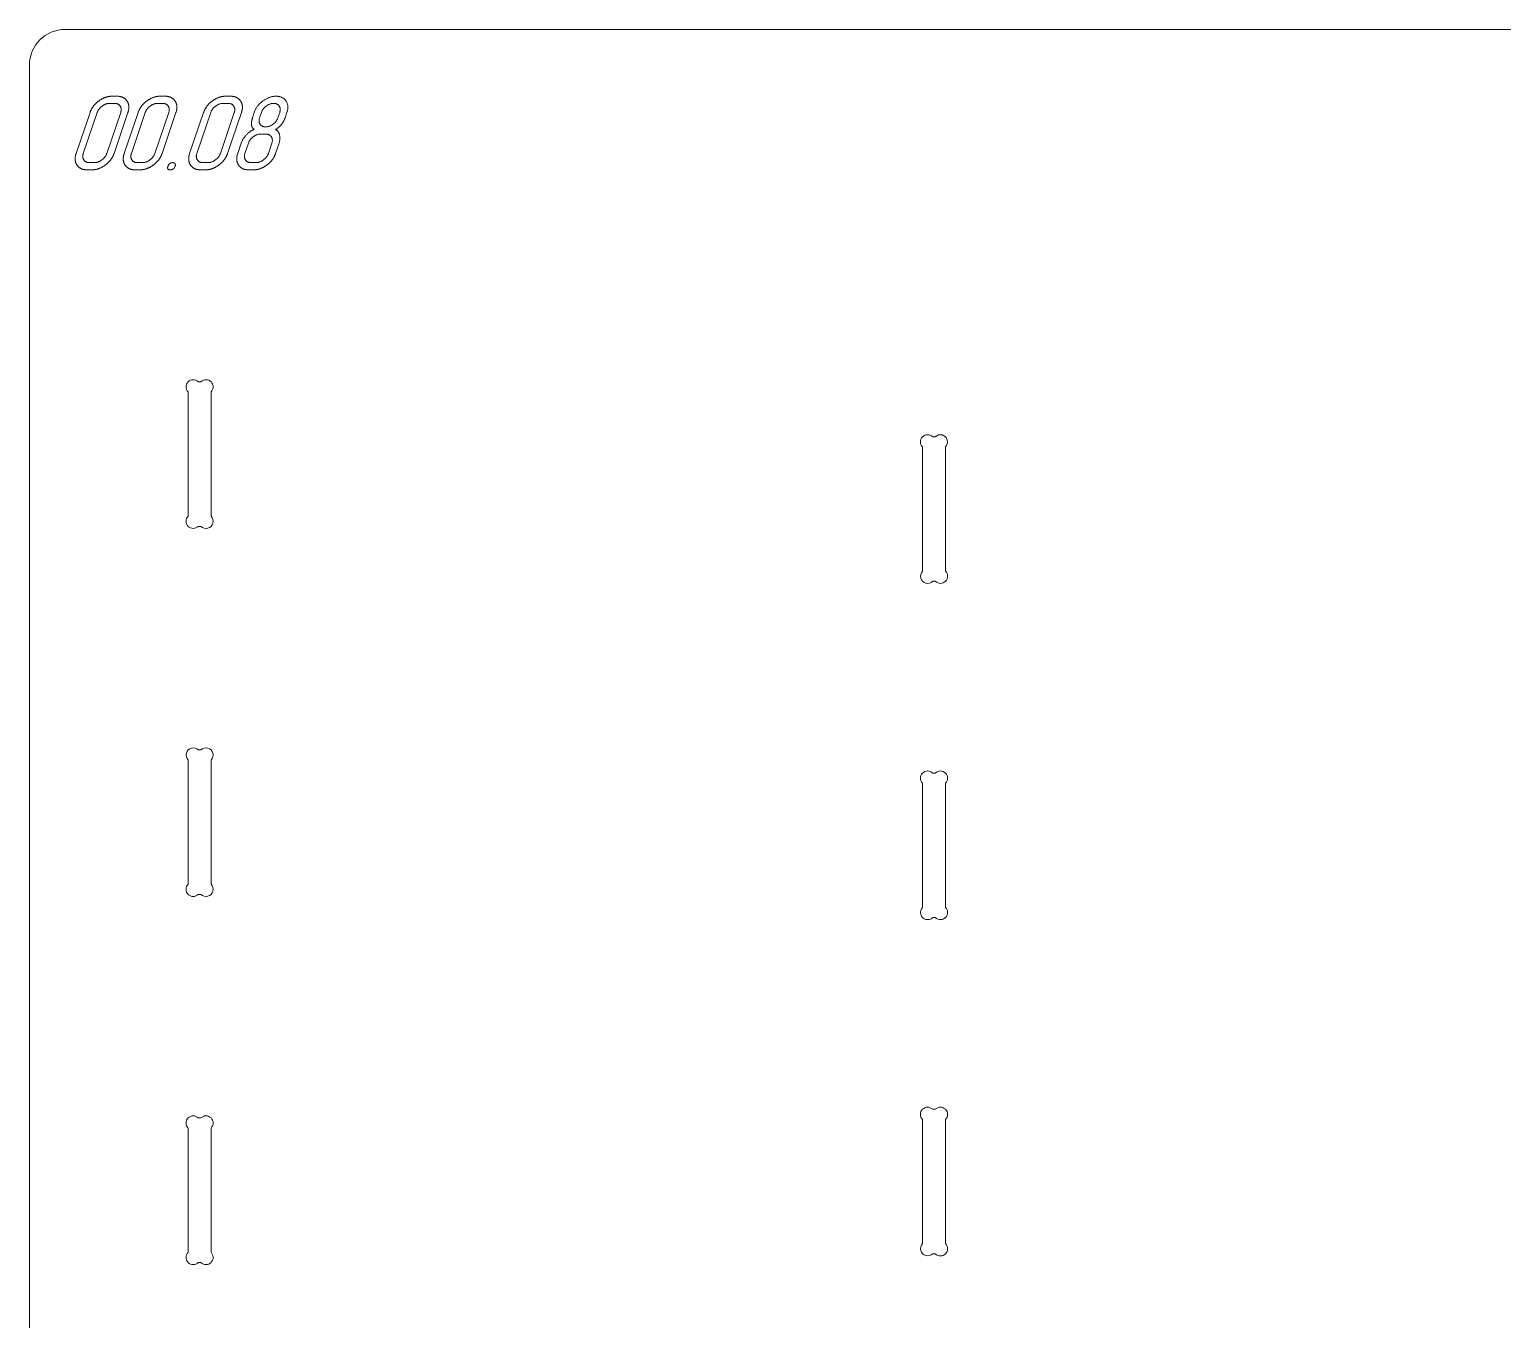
# Model space of a CAD drawing. Header units: millimetres. Extents: x 14 to 1461, y -733 to -10.
# Drawn here: x 14.3 to 426.3, y -370.9 to -10.2 of the extents above; entities that cross this region are included whole.
import ezdxf

# ---------------------------------------------------------------- set-up
doc = ezdxf.new("R2010")
doc.units = ezdxf.units.MM
doc.layers.add('Cut', color=7, linetype='Continuous', lineweight=0)
doc.layers.add('Mark', color=7, linetype='Continuous', lineweight=0)

msp = doc.modelspace()

# ---------------------------------------------------------------- linework, layer by layer
at = {"layer": 'Cut'}
msp.add_lwpolyline([(14.292876, -558.301346), (14.292876, -20.20698, -0.4142135573), (24.292856, -10.207), (566.932897, -10.207)], format="xyb", dxfattribs=at)
for points in [[(58.692787, -146.320908, 1), (61.521214, -149.149335), (62.264347, -149.149335, 1), (65.092774, -146.320908), (65.092774, -111.577843, 1), (62.264347, -108.749416), (61.521214, -108.749416, 1), (58.692787, -111.577843)], [(264.092376, -161.691384, 1), (266.920803, -164.519811), (267.663936, -164.519811, 1), (270.492363, -161.691384), (270.492363, -126.948319, 1), (267.663936, -124.119892), (266.920803, -124.119892, 1), (264.092376, -126.948319)], [(58.692787, -249.236506, 1), (61.521214, -252.064933), (62.264347, -252.064933, 1), (65.092774, -249.236506), (65.092774, -214.493441, 1), (62.264347, -211.665014), (61.521214, -211.665014, 1), (58.692787, -214.493441)], [(264.092376, -255.709121, 1), (266.920803, -258.537548), (267.663936, -258.537548, 1), (270.492363, -255.709121), (270.492363, -220.966056, 1), (267.663936, -218.137629), (266.920803, -218.137629, 1), (264.092376, -220.966056)], [(264.092376, -349.726859, 1), (266.920803, -352.555286), (267.663936, -352.555286, 1), (270.492363, -349.726859), (270.492363, -314.983793, 1), (267.663936, -312.155366), (266.920803, -312.155366, 1), (264.092376, -314.983793)], [(58.692787, -352.152104, 1), (61.521214, -354.980531), (62.264347, -354.980531, 1), (65.092774, -352.152104), (65.092774, -317.409039, 1), (62.264347, -314.580612), (61.521214, -314.580612, 1), (58.692787, -317.409039)]]:
    msp.add_lwpolyline(points, format="xyb", close=True, dxfattribs=at)
at = {"layer": 'Mark'}
for points in [[(30.359947, -49.445787), (31.788515, -49.445787), (31.908138, -49.444484), (32.027526, -49.440574), (32.14668, -49.434058), (32.265598, -49.424936), (32.384282, -49.413207), (32.502731, -49.398872), (32.620945, -49.38193), (32.738925, -49.362382), (32.85667, -49.340227), (32.97418, -49.315466), (33.091455, -49.288099), (33.208495, -49.258125), (33.325301, -49.225545), (33.441872, -49.190359), (33.558208, -49.152566), (33.674309, -49.112166), (33.790176, -49.06916), (33.905808, -49.023548), (34.021205, -48.975329), (34.136367, -48.924504), (34.251295, -48.871073), (34.365988, -48.815035), (34.480446, -48.756391), (34.594669, -48.69514), (34.708657, -48.631283), (34.822411, -48.564819), (34.93593, -48.495749), (35.049214, -48.424073), (35.162264, -48.34979), (35.275078, -48.272901), (35.387658, -48.193405), (35.500003, -48.111303), (35.611109, -48.027343), (35.71997, -47.942274), (35.826586, -47.856096), (35.930958, -47.768808), (36.033085, -47.680411), (36.132968, -47.590904), (36.230606, -47.500288), (36.325999, -47.408563), (36.419148, -47.315729), (36.510053, -47.221785), (36.598712, -47.126732), (36.685128, -47.03057), (36.769298, -46.933298), (36.851224, -46.834917), (36.930906, -46.735427), (37.008343, -46.634827), (37.083535, -46.533118), (37.156483, -46.4303), (37.227187, -46.326373), (37.295645, -46.221336), (37.36186, -46.11519), (37.425829, -46.007934), (37.487554, -45.89957), (37.547035, -45.790095), (37.604271, -45.679512), (37.659262, -45.567819), (37.712009, -45.455017), (37.762511, -45.341106), (37.810769, -45.226085), (37.856782, -45.109955), (37.90055, -44.992716), (37.942074, -44.874368), (41.825995, -33.445819), (41.864814, -33.327743), (41.900634, -33.210763), (41.933456, -33.09488), (41.96328, -32.980092), (41.990105, -32.866401), (42.013932, -32.753806), (42.034761, -32.642307), (42.052591, -32.531905), (42.067423, -32.422599), (42.079257, -32.314389), (42.088092, -32.207275), (42.093929, -32.101257), (42.096768, -31.996336), (42.096608, -31.892511), (42.09345, -31.789782), (42.087294, -31.68815), (42.078139, -31.587613), (42.065986, -31.488173), (42.050835, -31.389829), (42.032685, -31.292582), (42.011537, -31.19643), (41.987391, -31.101375), (41.960246, -31.007416), (41.930103, -30.914553), (41.896961, -30.822787), (41.860822, -30.732116), (41.821684, -30.642542), (41.779547, -30.554065), (41.734412, -30.466683), (41.686279, -30.380398), (41.635148, -30.295209), (41.581018, -30.211116), (41.524392, -30.128876), (41.46577, -30.049248), (41.405154, -29.97223), (41.342544, -29.897823), (41.277938, -29.826027), (41.211338, -29.756841), (41.142743, -29.690266), (41.072153, -29.626302), (40.999569, -29.564949), (40.924989, -29.506207), (40.848415, -29.450075), (40.769847, -29.396554), (40.689283, -29.345644), (40.606725, -29.297345), (40.522172, -29.251656), (40.435624, -29.208579), (40.347082, -29.168112), (40.256544, -29.130255), (40.164012, -29.09501), (40.069485, -29.062375), (39.972964, -29.032351), (39.874447, -29.004938), (39.773936, -28.980136), (39.671431, -28.957944), (39.56693, -28.938364), (39.460435, -28.921394), (39.351945, -28.907034), (39.24146, -28.895286), (39.12898, -28.886148), (39.014506, -28.879621), (38.898037, -28.875705), (38.779573, -28.8744), (37.351004, -28.8744), (37.232851, -28.875708), (37.114888, -28.879633), (36.997114, -28.886175), (36.879529, -28.895333), (36.762134, -28.907108), (36.644929, -28.9215), (36.527912, -28.938508), (36.411086, -28.958133), (36.294448, -28.980374), (36.178, -29.005233), (36.061742, -29.032708), (35.945672, -29.062799), (35.829793, -29.095507), (35.714103, -29.130832), (35.598602, -29.168774), (35.48329, -29.209332), (35.368168, -29.252507), (35.253236, -29.298298), (35.138493, -29.346707), (35.023939, -29.397731), (34.909575, -29.451373), (34.7954, -29.507631), (34.681414, -29.566506), (34.567618, -29.627997), (34.454012, -29.692106), (34.340595, -29.75883), (34.227367, -29.828172), (34.114328, -29.90013), (34.00148, -29.974705), (33.88882, -30.051896), (33.77635, -30.131704), (33.66407, -30.214129), (33.553009, -30.298402), (33.444197, -30.383752), (33.337636, -30.470182), (33.233324, -30.55769), (33.131263, -30.646277), (33.031451, -30.735942), (32.933888, -30.826686), (32.838576, -30.918508), (32.745513, -31.011409), (32.6547, -31.105389), (32.566137, -31.200447), (32.479824, -31.296584), (32.395761, -31.393799), (32.313947, -31.492093), (32.234383, -31.591465), (32.157069, -31.691916), (32.082005, -31.793446), (32.00919, -31.896054), (31.938626, -31.999741), (31.870311, -32.104506), (31.804246, -32.21035), (31.740431, -32.317273), (31.678865, -32.425274), (31.619549, -32.534353), (31.562483, -32.644512), (31.507667, -32.755748), (31.455101, -32.868064), (31.404785, -32.981458), (31.356718, -33.09593), (31.310901, -33.211481), (31.267334, -33.328111), (31.226016, -33.445819), (27.342096, -44.874368), (27.303311, -44.992348), (27.267509, -45.109237), (27.234691, -45.225035), (27.204856, -45.339741), (27.178003, -45.453355), (27.154134, -45.565877), (27.133248, -45.677308), (27.115345, -45.787647), (27.100425, -45.896895), (27.088488, -46.00505), (27.079535, -46.112115), (27.073564, -46.218087), (27.070577, -46.322968), (27.070572, -46.426757), (27.073551, -46.529455), (27.079512, -46.631061), (27.088457, -46.731575), (27.100385, -46.830997), (27.115296, -46.929328), (27.13319, -47.026568), (27.154067, -47.122715), (27.177927, -47.217771), (27.204771, -47.311735), (27.234597, -47.404608), (27.267407, -47.496389), (27.303199, -47.587078), (27.341975, -47.676676), (27.383734, -47.765182), (27.428476, -47.852597), (27.4762, -47.938919), (27.526908, -48.02415), (27.5806, -48.10829), (27.636772, -48.190577), (27.694924, -48.270252), (27.755055, -48.347315), (27.817166, -48.421766), (27.881257, -48.493604), (27.947326, -48.56283), (28.015376, -48.629444), (28.085405, -48.693445), (28.157413, -48.754834), (28.231401, -48.813611), (28.307368, -48.869775), (28.385315, -48.923327), (28.465241, -48.974267), (28.547147, -49.022595), (28.631033, -49.06831), (28.716898, -49.111413), (28.804742, -49.151903), (28.894566, -49.189782), (28.986369, -49.225048), (29.080152, -49.257702), (29.175914, -49.287743), (29.273656, -49.315172), (29.373377, -49.339989), (29.475078, -49.362194), (29.578759, -49.381786), (29.684418, -49.398766), (29.792058, -49.413133), (29.901676, -49.424889), (30.013275, -49.434032), (30.126853, -49.440563), (30.24241, -49.444481)], [(31.039633, -47.445791), (32.468201, -47.445791), (32.601237, -47.442848), (32.733883, -47.434018), (32.86614, -47.419302), (32.998006, -47.3987), (33.129483, -47.372211), (33.26057, -47.339836), (33.391267, -47.301574), (33.521575, -47.257427), (33.651493, -47.207392), (33.781021, -47.151471), (33.910159, -47.089664), (34.038908, -47.021971), (34.167267, -46.948391), (34.295236, -46.868925), (34.422816, -46.783572), (34.550005, -46.692333), (34.674445, -46.596936), (34.793774, -46.499108), (34.907993, -46.398851), (35.017101, -46.296163), (35.121099, -46.191046), (35.219987, -46.083498), (35.313764, -45.97352), (35.402431, -45.861113), (35.485988, -45.746275), (35.564434, -45.629007), (35.637769, -45.509309), (35.705995, -45.387181), (35.76911, -45.262623), (35.827115, -45.135634), (35.880009, -45.006216), (35.927793, -44.874368), (39.811714, -33.445819), (39.853366, -33.314503), (39.888255, -33.185564), (39.916382, -33.059003), (39.937746, -32.93482), (39.952347, -32.813014), (39.960186, -32.693587), (39.961262, -32.576537), (39.955575, -32.461865), (39.943125, -32.34957), (39.923913, -32.239653), (39.897939, -32.132115), (39.865201, -32.026953), (39.825701, -31.92417), (39.779438, -31.823764), (39.726413, -31.725736), (39.666625, -31.630086), (39.601283, -31.538577), (39.531598, -31.452971), (39.457568, -31.373269), (39.379195, -31.299472), (39.296478, -31.231577), (39.209416, -31.169587), (39.118011, -31.113501), (39.022262, -31.063318), (38.922169, -31.01904), (38.817732, -30.980665), (38.708951, -30.948194), (38.595826, -30.921626), (38.478357, -30.900963), (38.356544, -30.886203), (38.230387, -30.877348), (38.099887, -30.874396), (36.671318, -30.874396), (36.54131, -30.877357), (36.411497, -30.886242), (36.28188, -30.901049), (36.152457, -30.92178), (36.023231, -30.948433), (35.894199, -30.98101), (35.765363, -31.01951), (35.636722, -31.063932), (35.508276, -31.114278), (35.380026, -31.170546), (35.251971, -31.232738), (35.124111, -31.300853), (34.996447, -31.37489), (34.868978, -31.454851), (34.741704, -31.540735), (34.614626, -31.632541), (34.490213, -31.72847), (34.370935, -31.826719), (34.256794, -31.927288), (34.147788, -32.030177), (34.043918, -32.135386), (33.945183, -32.242915), (33.851584, -32.352765), (33.763121, -32.464935), (33.679793, -32.579425), (33.601601, -32.696235), (33.528545, -32.815365), (33.460624, -32.936815), (33.397839, -33.060586), (33.34019, -33.186677), (33.287676, -33.315088), (33.240298, -33.445819), (29.356377, -44.874368), (29.314727, -45.005631), (29.279789, -45.134522), (29.251561, -45.26104), (29.230045, -45.385186), (29.21524, -45.506959), (29.207147, -45.62636), (29.205764, -45.743388), (29.211093, -45.858043), (29.223133, -45.970326), (29.241884, -46.080237), (29.267347, -46.187775), (29.299521, -46.292941), (29.338406, -46.395734), (29.384002, -46.496154), (29.436309, -46.594202), (29.495328, -46.689877), (29.559836, -46.781414), (29.628613, -46.867045), (29.701657, -46.94677), (29.77897, -47.02059), (29.86055, -47.088504), (29.946399, -47.150512), (30.036516, -47.206615), (30.130901, -47.256813), (30.229554, -47.301105), (30.332475, -47.339491), (30.439665, -47.371971), (30.551122, -47.398546), (30.666848, -47.419216), (30.786841, -47.43398), (30.911103, -47.442838)], [(43.802777, -49.445787), (45.231346, -49.445787), (45.350968, -49.444484), (45.470357, -49.440574), (45.58951, -49.434058), (45.708428, -49.424936), (45.827112, -49.413207), (45.945561, -49.398872), (46.063776, -49.38193), (46.181755, -49.362382), (46.2995, -49.340227), (46.41701, -49.315466), (46.534285, -49.288099), (46.651326, -49.258125), (46.768131, -49.225545), (46.884702, -49.190359), (47.001038, -49.152566), (47.11714, -49.112166), (47.233006, -49.06916), (47.348638, -49.023548), (47.464035, -48.975329), (47.579198, -48.924504), (47.694125, -48.871073), (47.808818, -48.815035), (47.923276, -48.756391), (48.037499, -48.69514), (48.151488, -48.631283), (48.265241, -48.564819), (48.37876, -48.495749), (48.492045, -48.424073), (48.605094, -48.34979), (48.717909, -48.272901), (48.830489, -48.193405), (48.942834, -48.111303), (49.053939, -48.027343), (49.1628, -47.942274), (49.269416, -47.856096), (49.373788, -47.768808), (49.475915, -47.680411), (49.575798, -47.590904), (49.673436, -47.500288), (49.768829, -47.408563), (49.861978, -47.315729), (49.952883, -47.221785), (50.041543, -47.126732), (50.127958, -47.03057), (50.212129, -46.933298), (50.294055, -46.834917), (50.373736, -46.735427), (50.451173, -46.634827), (50.526366, -46.533118), (50.599314, -46.4303), (50.670017, -46.326373), (50.738476, -46.221336), (50.80469, -46.11519), (50.868659, -46.007934), (50.930384, -45.89957), (50.989865, -45.790095), (51.047101, -45.679512), (51.102092, -45.567819), (51.154839, -45.455017), (51.205341, -45.341106), (51.253599, -45.226085), (51.299612, -45.109955), (51.343381, -44.992716), (51.384905, -44.874368), (55.268825, -33.445819), (55.307644, -33.327743), (55.343465, -33.210763), (55.376287, -33.09488), (55.40611, -32.980092), (55.432936, -32.866401), (55.456763, -32.753806), (55.477591, -32.642307), (55.495422, -32.531905), (55.510254, -32.422599), (55.522087, -32.314389), (55.530923, -32.207275), (55.53676, -32.101257), (55.539598, -31.996336), (55.539439, -31.892511), (55.536281, -31.789782), (55.530124, -31.68815), (55.52097, -31.587613), (55.508817, -31.488173), (55.493665, -31.389829), (55.475515, -31.292582), (55.454367, -31.19643), (55.430221, -31.101375), (55.403076, -31.007416), (55.372933, -30.914553), (55.339792, -30.822787), (55.303652, -30.732116), (55.264514, -30.642542), (55.222377, -30.554065), (55.177243, -30.466683), (55.12911, -30.380398), (55.077978, -30.295209), (55.023848, -30.211116), (54.967222, -30.128876), (54.908601, -30.049248), (54.847985, -29.97223), (54.785374, -29.897823), (54.720768, -29.826027), (54.654168, -29.756841), (54.585573, -29.690266), (54.514983, -29.626302), (54.442399, -29.564949), (54.36782, -29.506207), (54.291246, -29.450075), (54.212677, -29.396554), (54.132113, -29.345644), (54.049555, -29.297345), (53.965002, -29.251656), (53.878454, -29.208579), (53.789912, -29.168112), (53.699375, -29.130255), (53.606842, -29.09501), (53.512316, -29.062375), (53.415794, -29.032351), (53.317278, -29.004938), (53.216767, -28.980136), (53.114261, -28.957944), (53.00976, -28.938364), (52.903265, -28.921394), (52.794775, -28.907034), (52.68429, -28.895286), (52.57181, -28.886148), (52.457336, -28.879621), (52.340867, -28.875705), (52.222403, -28.8744), (50.793834, -28.8744), (50.675682, -28.875708), (50.557718, -28.879633), (50.439944, -28.886175), (50.32236, -28.895333), (50.204965, -28.907108), (50.087759, -28.9215), (49.970743, -28.938508), (49.853916, -28.958133), (49.737278, -28.980374), (49.62083, -29.005233), (49.504572, -29.032708), (49.388503, -29.062799), (49.272623, -29.095507), (49.156933, -29.130832), (49.041432, -29.168774), (48.926121, -29.209332), (48.810999, -29.252507), (48.696066, -29.298298), (48.581323, -29.346707), (48.466769, -29.397731), (48.352405, -29.451373), (48.23823, -29.507631), (48.124245, -29.566506), (48.010449, -29.627997), (47.896842, -29.692106), (47.783425, -29.75883), (47.670197, -29.828172), (47.557159, -29.90013), (47.44431, -29.974705), (47.33165, -30.051896), (47.21918, -30.131704), (47.1069, -30.214129), (46.995839, -30.298402), (46.887028, -30.383752), (46.780466, -30.470182), (46.676155, -30.55769), (46.574093, -30.646277), (46.474281, -30.735942), (46.376719, -30.826686), (46.281406, -30.918508), (46.188344, -31.011409), (46.097531, -31.105389), (46.008968, -31.200447), (45.922654, -31.296584), (45.838591, -31.393799), (45.756777, -31.492093), (45.677214, -31.591465), (45.599899, -31.691916), (45.524835, -31.793446), (45.452021, -31.896054), (45.381456, -31.999741), (45.313141, -32.104506), (45.247076, -32.21035), (45.183261, -32.317273), (45.121695, -32.425274), (45.06238, -32.534353), (45.005314, -32.644512), (44.950498, -32.755748), (44.897931, -32.868064), (44.847615, -32.981458), (44.799548, -33.09593), (44.753731, -33.211481), (44.710164, -33.328111), (44.668847, -33.445819), (40.784926, -44.874368), (40.746141, -44.992348), (40.71034, -45.109237), (40.677521, -45.225035), (40.647686, -45.339741), (40.620834, -45.453355), (40.596965, -45.565877), (40.576078, -45.677308), (40.558175, -45.787647), (40.543256, -45.896895), (40.531319, -46.00505), (40.522365, -46.112115), (40.516394, -46.218087), (40.513407, -46.322968), (40.513402, -46.426757), (40.516381, -46.529455), (40.522343, -46.631061), (40.531287, -46.731575), (40.543215, -46.830997), (40.558126, -46.929328), (40.57602, -47.026568), (40.596898, -47.122715), (40.620758, -47.217771), (40.647601, -47.311735), (40.677427, -47.404608), (40.710237, -47.496389), (40.74603, -47.587078), (40.784805, -47.676676), (40.826564, -47.765182), (40.871306, -47.852597), (40.919031, -47.938919), (40.969739, -48.02415), (41.02343, -48.10829), (41.079602, -48.190577), (41.137754, -48.270252), (41.197886, -48.347315), (41.259996, -48.421766), (41.324087, -48.493604), (41.390157, -48.56283), (41.458206, -48.629444), (41.528235, -48.693445), (41.600243, -48.754834), (41.674231, -48.813611), (41.750199, -48.869775), (41.828145, -48.923327), (41.908072, -48.974267), (41.989978, -49.022595), (42.073863, -49.06831), (42.159728, -49.111413), (42.247572, -49.151903), (42.337396, -49.189782), (42.429199, -49.225048), (42.522982, -49.257702), (42.618744, -49.287743), (42.716486, -49.315172), (42.816208, -49.339989), (42.917908, -49.362194), (43.021589, -49.381786), (43.127249, -49.398766), (43.234888, -49.413133), (43.344507, -49.424889), (43.456105, -49.434032), (43.569683, -49.440563), (43.68524, -49.444481)], [(44.482463, -47.445791), (45.911032, -47.445791), (46.044067, -47.442848), (46.176713, -47.434018), (46.30897, -47.419302), (46.440836, -47.3987), (46.572313, -47.372211), (46.7034, -47.339836), (46.834098, -47.301574), (46.964405, -47.257427), (47.094323, -47.207392), (47.223851, -47.151471), (47.35299, -47.089664), (47.481738, -47.021971), (47.610097, -46.948391), (47.738066, -46.868925), (47.865646, -46.783572), (47.992836, -46.692333), (48.117275, -46.596936), (48.236604, -46.499108), (48.350823, -46.398851), (48.459931, -46.296163), (48.563929, -46.191046), (48.662817, -46.083498), (48.756594, -45.97352), (48.845261, -45.861113), (48.928818, -45.746275), (49.007264, -45.629007), (49.0806, -45.509309), (49.148825, -45.387181), (49.21194, -45.262623), (49.269945, -45.135634), (49.322839, -45.006216), (49.370623, -44.874368), (53.254544, -33.445819), (53.296196, -33.314503), (53.331085, -33.185564), (53.359212, -33.059003), (53.380576, -32.93482), (53.395177, -32.813014), (53.403016, -32.693587), (53.404092, -32.576537), (53.398405, -32.461865), (53.385956, -32.34957), (53.366744, -32.239653), (53.340769, -32.132115), (53.308031, -32.026953), (53.268531, -31.92417), (53.222268, -31.823764), (53.169243, -31.725736), (53.109455, -31.630086), (53.044113, -31.538577), (52.974428, -31.452971), (52.900398, -31.373269), (52.822025, -31.299472), (52.739308, -31.231577), (52.652247, -31.169587), (52.560841, -31.113501), (52.465092, -31.063318), (52.364999, -31.01904), (52.260562, -30.980665), (52.151781, -30.948194), (52.038656, -30.921626), (51.921187, -30.900963), (51.799374, -30.886203), (51.673218, -30.877348), (51.542717, -30.874396), (50.114148, -30.874396), (49.98414, -30.877357), (49.854327, -30.886242), (49.72471, -30.901049), (49.595288, -30.92178), (49.466061, -30.948433), (49.337029, -30.98101), (49.208193, -31.01951), (49.079552, -31.063932), (48.951106, -31.114278), (48.822856, -31.170546), (48.694801, -31.232738), (48.566942, -31.300853), (48.439277, -31.37489), (48.311808, -31.454851), (48.184534, -31.540735), (48.057456, -31.632541), (47.933043, -31.72847), (47.813766, -31.826719), (47.699624, -31.927288), (47.590618, -32.030177), (47.486748, -32.135386), (47.388013, -32.242915), (47.294414, -32.352765), (47.205951, -32.464935), (47.122623, -32.579425), (47.044431, -32.696235), (46.971375, -32.815365), (46.903454, -32.936815), (46.840669, -33.060586), (46.78302, -33.186677), (46.730506, -33.315088), (46.683128, -33.445819), (42.799208, -44.874368), (42.757558, -45.005631), (42.722619, -45.134522), (42.694392, -45.26104), (42.672875, -45.385186), (42.658071, -45.506959), (42.649977, -45.62636), (42.648594, -45.743388), (42.653923, -45.858043), (42.665963, -45.970326), (42.684715, -46.080237), (42.710177, -46.187775), (42.742351, -46.292941), (42.781236, -46.395734), (42.826832, -46.496154), (42.879139, -46.594202), (42.938158, -46.689877), (43.002666, -46.781414), (43.071443, -46.867045), (43.144487, -46.94677), (43.2218, -47.02059), (43.303381, -47.088504), (43.38923, -47.150512), (43.479346, -47.206615), (43.573731, -47.256813), (43.672385, -47.301105), (43.775306, -47.339491), (43.882495, -47.371971), (43.993952, -47.398546), (44.109678, -47.419216), (44.229672, -47.43398), (44.353933, -47.442838)], [(62.117026, -49.445787), (63.545595, -49.445787), (63.665217, -49.444484), (63.784606, -49.440574), (63.903759, -49.434058), (64.022678, -49.424936), (64.141361, -49.413207), (64.25981, -49.398872), (64.378025, -49.38193), (64.496004, -49.362382), (64.613749, -49.340227), (64.731259, -49.315466), (64.848534, -49.288099), (64.965575, -49.258125), (65.08238, -49.225545), (65.198951, -49.190359), (65.315287, -49.152566), (65.431389, -49.112166), (65.547255, -49.06916), (65.662887, -49.023548), (65.778284, -48.975329), (65.893447, -48.924504), (66.008374, -48.871073), (66.123067, -48.815035), (66.237525, -48.756391), (66.351748, -48.69514), (66.465737, -48.631283), (66.579491, -48.564819), (66.693009, -48.495749), (66.806294, -48.424073), (66.919343, -48.34979), (67.032158, -48.272901), (67.144738, -48.193405), (67.257083, -48.111303), (67.368188, -48.027343), (67.477049, -47.942274), (67.583665, -47.856096), (67.688037, -47.768808), (67.790164, -47.680411), (67.890047, -47.590904), (67.987685, -47.500288), (68.083079, -47.408563), (68.176228, -47.315729), (68.267132, -47.221785), (68.355792, -47.126732), (68.442207, -47.03057), (68.526378, -46.933298), (68.608304, -46.834917), (68.687985, -46.735427), (68.765422, -46.634827), (68.840615, -46.533118), (68.913563, -46.4303), (68.984266, -46.326373), (69.052725, -46.221336), (69.118939, -46.11519), (69.182909, -46.007934), (69.244634, -45.89957), (69.304114, -45.790095), (69.36135, -45.679512), (69.416341, -45.567819), (69.469088, -45.455017), (69.51959, -45.341106), (69.567848, -45.226085), (69.613861, -45.109955), (69.65763, -44.992716), (69.699154, -44.874368), (73.583075, -33.445819), (73.621893, -33.327743), (73.657714, -33.210763), (73.690536, -33.09488), (73.720359, -32.980092), (73.747185, -32.866401), (73.771012, -32.753806), (73.79184, -32.642307), (73.809671, -32.531905), (73.824503, -32.422599), (73.836336, -32.314389), (73.845172, -32.207275), (73.851009, -32.101257), (73.853847, -31.996336), (73.853688, -31.892511), (73.85053, -31.789782), (73.844373, -31.68815), (73.835219, -31.587613), (73.823066, -31.488173), (73.807914, -31.389829), (73.789765, -31.292582), (73.768616, -31.19643), (73.74447, -31.101375), (73.717325, -31.007416), (73.687182, -30.914553), (73.654041, -30.822787), (73.617901, -30.732116), (73.578763, -30.642542), (73.536626, -30.554065), (73.491492, -30.466683), (73.443359, -30.380398), (73.392227, -30.295209), (73.338097, -30.211116), (73.281471, -30.128876), (73.22285, -30.049248), (73.162234, -29.97223), (73.099623, -29.897823), (73.035018, -29.826027), (72.968417, -29.756841), (72.899822, -29.690266), (72.829233, -29.626302), (72.756648, -29.564949), (72.682069, -29.506207), (72.605495, -29.450075), (72.526926, -29.396554), (72.446363, -29.345644), (72.363804, -29.297345), (72.279251, -29.251656), (72.192703, -29.208579), (72.104161, -29.168112), (72.013624, -29.130255), (71.921092, -29.09501), (71.826565, -29.062375), (71.730043, -29.032351), (71.631527, -29.004938), (71.531016, -28.980136), (71.42851, -28.957944), (71.324009, -28.938364), (71.217514, -28.921394), (71.109024, -28.907034), (70.998539, -28.895286), (70.886059, -28.886148), (70.771585, -28.879621), (70.655116, -28.875705), (70.536652, -28.8744), (69.108083, -28.8744), (68.989931, -28.875708), (68.871967, -28.879633), (68.754193, -28.886175), (68.636609, -28.895333), (68.519214, -28.907108), (68.402008, -28.9215), (68.284992, -28.938508), (68.168165, -28.958133), (68.051527, -28.980374), (67.93508, -29.005233), (67.818821, -29.032708), (67.702752, -29.062799), (67.586872, -29.095507), (67.471182, -29.130832), (67.355681, -29.168774), (67.24037, -29.209332), (67.125248, -29.252507), (67.010315, -29.298298), (66.895572, -29.346707), (66.781018, -29.397731), (66.666654, -29.451373), (66.552479, -29.507631), (66.438494, -29.566506), (66.324698, -29.627997), (66.211091, -29.692106), (66.097674, -29.75883), (65.984446, -29.828172), (65.871408, -29.90013), (65.758559, -29.974705), (65.6459, -30.051896), (65.533429, -30.131704), (65.421149, -30.214129), (65.310088, -30.298402), (65.201277, -30.383752), (65.094715, -30.470182), (64.990404, -30.55769), (64.888342, -30.646277), (64.78853, -30.735942), (64.690968, -30.826686), (64.595655, -30.918508), (64.502593, -31.011409), (64.41178, -31.105389), (64.323217, -31.200447), (64.236904, -31.296584), (64.15284, -31.393799), (64.071026, -31.492093), (63.991463, -31.591465), (63.914149, -31.691916), (63.839084, -31.793446), (63.76627, -31.896054), (63.695705, -31.999741), (63.62739, -32.104506), (63.561325, -32.21035), (63.49751, -32.317273), (63.435944, -32.425274), (63.376629, -32.534353), (63.319563, -32.644512), (63.264747, -32.755748), (63.21218, -32.868064), (63.161864, -32.981458), (63.113797, -33.09593), (63.06798, -33.211481), (63.024413, -33.328111), (62.983096, -33.445819), (59.099175, -44.874368), (59.06039, -44.992348), (59.024589, -45.109237), (58.99177, -45.225035), (58.961935, -45.339741), (58.935083, -45.453355), (58.911214, -45.565877), (58.890328, -45.677308), (58.872425, -45.787647), (58.857505, -45.896895), (58.845568, -46.00505), (58.836614, -46.112115), (58.830643, -46.218087), (58.827656, -46.322968), (58.827651, -46.426757), (58.83063, -46.529455), (58.836592, -46.631061), (58.845537, -46.731575), (58.857464, -46.830997), (58.872375, -46.929328), (58.890269, -47.026568), (58.911147, -47.122715), (58.935007, -47.217771), (58.96185, -47.311735), (58.991677, -47.404608), (59.024486, -47.496389), (59.060279, -47.587078), (59.099054, -47.676676), (59.140813, -47.765182), (59.185555, -47.852597), (59.23328, -47.938919), (59.283988, -48.02415), (59.337679, -48.10829), (59.393851, -48.190577), (59.452003, -48.270252), (59.512135, -48.347315), (59.574245, -48.421766), (59.638336, -48.493604), (59.704406, -48.56283), (59.772455, -48.629444), (59.842484, -48.693445), (59.914492, -48.754834), (59.98848, -48.813611), (60.064448, -48.869775), (60.142394, -48.923327), (60.222321, -48.974267), (60.304227, -49.022595), (60.388112, -49.06831), (60.473977, -49.111413), (60.561821, -49.151903), (60.651645, -49.189782), (60.743448, -49.225048), (60.837231, -49.257702), (60.932994, -49.287743), (61.030735, -49.315172), (61.130457, -49.339989), (61.232158, -49.362194), (61.335838, -49.381786), (61.441498, -49.398766), (61.549137, -49.413133), (61.658756, -49.424889), (61.770354, -49.434032), (61.883932, -49.440563), (61.999489, -49.444481)], [(62.796712, -47.445791), (64.225281, -47.445791), (64.358317, -47.442848), (64.490963, -47.434018), (64.623219, -47.419302), (64.755085, -47.3987), (64.886562, -47.372211), (65.017649, -47.339836), (65.148347, -47.301574), (65.278654, -47.257427), (65.408572, -47.207392), (65.5381, -47.151471), (65.667239, -47.089664), (65.795987, -47.021971), (65.924346, -46.948391), (66.052315, -46.868925), (66.179895, -46.783572), (66.307085, -46.692333), (66.431524, -46.596936), (66.550853, -46.499108), (66.665072, -46.398851), (66.774181, -46.296163), (66.878179, -46.191046), (66.977066, -46.083498), (67.070843, -45.97352), (67.15951, -45.861113), (67.243067, -45.746275), (67.321513, -45.629007), (67.394849, -45.509309), (67.463074, -45.387181), (67.526189, -45.262623), (67.584194, -45.135634), (67.637088, -45.006216), (67.684872, -44.874368), (71.568793, -33.445819), (71.610445, -33.314503), (71.645334, -33.185564), (71.673461, -33.059003), (71.694825, -32.93482), (71.709426, -32.813014), (71.717265, -32.693587), (71.718341, -32.576537), (71.712654, -32.461865), (71.700205, -32.34957), (71.680993, -32.239653), (71.655018, -32.132115), (71.62228, -32.026953), (71.58278, -31.92417), (71.536518, -31.823764), (71.483492, -31.725736), (71.423704, -31.630086), (71.358362, -31.538577), (71.288677, -31.452971), (71.214648, -31.373269), (71.136274, -31.299472), (71.053557, -31.231577), (70.966496, -31.169587), (70.87509, -31.113501), (70.779341, -31.063318), (70.679248, -31.01904), (70.574811, -30.980665), (70.46603, -30.948194), (70.352905, -30.921626), (70.235436, -30.900963), (70.113623, -30.886203), (69.987467, -30.877348), (69.856966, -30.874396), (68.428397, -30.874396), (68.298389, -30.877357), (68.168576, -30.886242), (68.038959, -30.901049), (67.909537, -30.92178), (67.78031, -30.948433), (67.651278, -30.98101), (67.522442, -31.01951), (67.393801, -31.063932), (67.265356, -31.114278), (67.137105, -31.170546), (67.00905, -31.232738), (66.881191, -31.300853), (66.753526, -31.37489), (66.626057, -31.454851), (66.498783, -31.540735), (66.371705, -31.632541), (66.247292, -31.72847), (66.128015, -31.826719), (66.013873, -31.927288), (65.904867, -32.030177), (65.800997, -32.135386), (65.702262, -32.242915), (65.608663, -32.352765), (65.5202, -32.464935), (65.436872, -32.579425), (65.35868, -32.696235), (65.285624, -32.815365), (65.217703, -32.936815), (65.154918, -33.060586), (65.097269, -33.186677), (65.044755, -33.315088), (64.997377, -33.445819), (61.113457, -44.874368), (61.071807, -45.005631), (61.036868, -45.134522), (61.008641, -45.26104), (60.987125, -45.385186), (60.97232, -45.506959), (60.964226, -45.62636), (60.962844, -45.743388), (60.968172, -45.858043), (60.980212, -45.970326), (60.998964, -46.080237), (61.024426, -46.187775), (61.0566, -46.292941), (61.095485, -46.395734), (61.141081, -46.496154), (61.193389, -46.594202), (61.252407, -46.689877), (61.316916, -46.781414), (61.385692, -46.867045), (61.458736, -46.94677), (61.536049, -47.02059), (61.61763, -47.088504), (61.703479, -47.150512), (61.793596, -47.206615), (61.887981, -47.256813), (61.986634, -47.301105), (62.089555, -47.339491), (62.196744, -47.371971), (62.308202, -47.398546), (62.423927, -47.419216), (62.543921, -47.43398), (62.668182, -47.442838)], [(75.559856, -49.445787), (76.988425, -49.445787), (77.108068, -49.444484), (77.227461, -49.440573), (77.346604, -49.434056), (77.465497, -49.424932), (77.58414, -49.413201), (77.702533, -49.398864), (77.820676, -49.381919), (77.938569, -49.362368), (78.056212, -49.34021), (78.173605, -49.315445), (78.290748, -49.288073), (78.407641, -49.258094), (78.524284, -49.225508), (78.640677, -49.190316), (78.75682, -49.152516), (78.872712, -49.11211), (78.988355, -49.069097), (79.103748, -49.023477), (79.218891, -48.975251), (79.333783, -48.924417), (79.448426, -48.870977), (79.562819, -48.814929), (79.676961, -48.756275), (79.790854, -48.695014), (79.904496, -48.631147), (80.017889, -48.564672), (80.131031, -48.49559), (80.243924, -48.423902), (80.356566, -48.349607), (80.468959, -48.272705), (80.581101, -48.193196), (80.692993, -48.11108), (80.803646, -48.027107), (80.912068, -47.942026), (81.018259, -47.855836), (81.122221, -47.768539), (81.223952, -47.680134), (81.323454, -47.590621), (81.420725, -47.499999), (81.515766, -47.40827), (81.608577, -47.315433), (81.699157, -47.221488), (81.787508, -47.126435), (81.873628, -47.030273), (81.957518, -46.933004), (82.039178, -46.834627), (82.118608, -46.735142), (82.195808, -46.634548), (82.270777, -46.532847), (82.343516, -46.430038), (82.414025, -46.326121), (82.482304, -46.221095), (82.548353, -46.114962), (82.612172, -46.007721), (82.67376, -45.899371), (82.733118, -45.789914), (82.790246, -45.679349), (82.845144, -45.567676), (82.897812, -45.454894), (82.94825, -45.341005), (82.996457, -45.226008), (83.042434, -45.109902), (83.086181, -44.992689), (83.127698, -44.874368), (84.098679, -42.017231), (84.14981, -41.85912), (84.195283, -41.702421), (84.235095, -41.547133), (84.269248, -41.393257), (84.297741, -41.240793), (84.320575, -41.08974), (84.337749, -40.9401), (84.349263, -40.79187), (84.355118, -40.645053), (84.355313, -40.499647), (84.349848, -40.355652), (84.338723, -40.21307), (84.321939, -40.071899), (84.299496, -39.932139), (84.271392, -39.793792), (84.237629, -39.656856), (84.198903, -39.523332), (84.15591, -39.395223), (84.108651, -39.272527), (84.057126, -39.155245), (84.001334, -39.043377), (83.941276, -38.936923), (83.876951, -38.835883), (83.808361, -38.740256), (83.735503, -38.650043), (83.65838, -38.565244), (83.57699, -38.485859), (83.491334, -38.411888), (83.401412, -38.34333), (83.307223, -38.280186), (83.208768, -38.222456), (83.106047, -38.17014), (83.227466, -38.099929), (83.346498, -38.027631), (83.463142, -37.953248), (83.577397, -37.876778), (83.689264, -37.798222), (83.798743, -37.717581), (83.905834, -37.634853), (84.010536, -37.550039), (84.112851, -37.463139), (84.212777, -37.374152), (84.310315, -37.28308), (84.405464, -37.189922), (84.498226, -37.094677), (84.588599, -36.997347), (84.676584, -36.89793), (84.762181, -36.796427), (84.845389, -36.692838), (84.92621, -36.587163), (85.004642, -36.479402), (85.080686, -36.369555), (85.154342, -36.257622), (85.225609, -36.143602), (85.294489, -36.027497), (85.36098, -35.909305), (85.425083, -35.789028), (85.486798, -35.666664), (85.546124, -35.542214), (85.603063, -35.415678), (85.657613, -35.287056), (85.709775, -35.156348), (85.759548, -35.023554), (85.806934, -34.888673), (86.302246, -33.431533), (86.358896, -33.256179), (86.408855, -33.083225), (86.452124, -32.912672), (86.488701, -32.744519), (86.518588, -32.578768), (86.541784, -32.415417), (86.558289, -32.254467), (86.568104, -32.095918), (86.571227, -31.939769), (86.56766, -31.786022), (86.557401, -31.634675), (86.540452, -31.485729), (86.516812, -31.339184), (86.486481, -31.19504), (86.44946, -31.053296), (86.405747, -30.913953), (86.355344, -30.777011), (86.298249, -30.64247), (86.234464, -30.51033), (86.163988, -30.38059), (86.086821, -30.253252), (86.003459, -30.129086), (85.915513, -30.010602), (85.823107, -29.897994), (85.72624, -29.791261), (85.624913, -29.690403), (85.519126, -29.59542), (85.408878, -29.506312), (85.294171, -29.42308), (85.175003, -29.345723), (85.051375, -29.274241), (84.923286, -29.208634), (84.790738, -29.148903), (84.653729, -29.095047), (84.51226, -29.047066), (84.36633, -29.00496), (84.215941, -28.96873), (84.061091, -28.938374), (83.901781, -28.913894), (83.73801, -28.895289), (83.56978, -28.88256), (83.397089, -28.875705), (83.220107, -28.874724), (83.042292, -28.879584), (82.86495, -28.890277), (82.68808, -28.906803), (82.511682, -28.929161), (82.335756, -28.957352), (82.160303, -28.991375), (81.985322, -29.031231), (81.810813, -29.076919), (81.636777, -29.12844), (81.463213, -29.185793), (81.290122, -29.248979), (81.117502, -29.317998), (80.945355, -29.392849), (80.773681, -29.473532), (80.602478, -29.560049), (80.431748, -29.652397), (80.261491, -29.750579), (80.091705, -29.854592), (79.922392, -29.964439), (79.753551, -30.080118), (79.585183, -30.201629), (79.41957, -30.327321), (79.258997, -30.455542), (79.103463, -30.586292), (78.952969, -30.719571), (78.807515, -30.855378), (78.667099, -30.993714), (78.531724, -31.134579), (78.401387, -31.277973), (78.27609, -31.423896), (78.155833, -31.572347), (78.040615, -31.723328), (77.930437, -31.876837), (77.825298, -32.032875), (77.725199, -32.191441), (77.630139, -32.352537), (77.540118, -32.516161), (77.455138, -32.682315), (77.375196, -32.850997), (77.300294, -33.022207), (77.230432, -33.195947), (77.165609, -33.372215), (77.134711, -33.462202), (77.103912, -33.553385), (77.044254, -33.732048), (76.98718, -33.905773), (76.93269, -34.074559), (76.880786, -34.238408), (76.831466, -34.397319), (76.784731, -34.551292), (76.74058, -34.700326), (76.699015, -34.844423), (76.660034, -34.983582), (76.623637, -35.117803), (76.589826, -35.247086), (76.558599, -35.371431), (76.529957, -35.490838), (76.5039, -35.605307), (76.480427, -35.714838), (76.459539, -35.819432), (76.441236, -35.919087), (76.425518, -36.013804), (76.412384, -36.103583), (76.401835, -36.188425), (76.39753, -36.228993), (76.396555, -36.238943), (76.395251, -36.251898), (76.392467, -36.280767), (76.384027, -36.394738), (76.379898, -36.506308), (76.380081, -36.615475), (76.384574, -36.72224), (76.393378, -36.826603), (76.406494, -36.928563), (76.423921, -37.028121), (76.445659, -37.125277), (76.471708, -37.22003), (76.502068, -37.312381), (76.53674, -37.40233), (76.575722, -37.489877), (76.619016, -37.575021), (76.666621, -37.657763), (76.718537, -37.738103), (76.774764, -37.816041), (76.835303, -37.891576), (76.900152, -37.964709), (76.969313, -38.035439), (77.042785, -38.103768), (77.120567, -38.169694), (76.981988, -38.221511), (76.844039, -38.278749), (76.70672, -38.341409), (76.570031, -38.409488), (76.433973, -38.482989), (76.298546, -38.56191), (76.163748, -38.646253), (76.029582, -38.736015), (75.896045, -38.831199), (75.763139, -38.931804), (75.630864, -39.037829), (75.499219, -39.149275), (75.368204, -39.266142), (75.23782, -39.388429), (75.108066, -39.516137), (74.978942, -39.649267), (74.852458, -39.785866), (74.730622, -39.923985), (74.613434, -40.063624), (74.500895, -40.204783), (74.393004, -40.347462), (74.289761, -40.49166), (74.191166, -40.637378), (74.097219, -40.784616), (74.007921, -40.933374), (73.923271, -41.083651), (73.84327, -41.235448), (73.767916, -41.388765), (73.697211, -41.543602), (73.631154, -41.699958), (73.569746, -41.857835), (73.512985, -42.017231), (72.542005, -44.874368), (72.503221, -44.992348), (72.467419, -45.109237), (72.434601, -45.225035), (72.404765, -45.339741), (72.377913, -45.453355), (72.354044, -45.565877), (72.333158, -45.677308), (72.315255, -45.787647), (72.300335, -45.896895), (72.288398, -46.00505), (72.279444, -46.112115), (72.273474, -46.218087), (72.270486, -46.322968), (72.270482, -46.426757), (72.27346, -46.529455), (72.279422, -46.631061), (72.288367, -46.731575), (72.300295, -46.830997), (72.315206, -46.929328), (72.3331, -47.026568), (72.353977, -47.122715), (72.377837, -47.217771), (72.40468, -47.311735), (72.434507, -47.404608), (72.467316, -47.496389), (72.503109, -47.587078), (72.541885, -47.676676), (72.583643, -47.765182), (72.628385, -47.852597), (72.67611, -47.938919), (72.726818, -48.02415), (72.780509, -48.10829), (72.836682, -48.190577), (72.894833, -48.270252), (72.954965, -48.347315), (73.017076, -48.421766), (73.081166, -48.493604), (73.147236, -48.56283), (73.215285, -48.629444), (73.285314, -48.693445), (73.357323, -48.754834), (73.43131, -48.813611), (73.507278, -48.869775), (73.585225, -48.923327), (73.665151, -48.974267), (73.747057, -49.022595), (73.830942, -49.06831), (73.916807, -49.111413), (74.004651, -49.151903), (74.094475, -49.189782), (74.186279, -49.225048), (74.280061, -49.257702), (74.375824, -49.287743), (74.473566, -49.315172), (74.573287, -49.339989), (74.674988, -49.362194), (74.778668, -49.381786), (74.884328, -49.398766), (74.991967, -49.413133), (75.101586, -49.424889), (75.213184, -49.434032), (75.326762, -49.440563), (75.442319, -49.444481)], [(83.792652, -34.888673), (84.287964, -33.431533), (84.329634, -33.300245), (84.364579, -33.17139), (84.392797, -33.044968), (84.414289, -32.920981), (84.429055, -32.799426), (84.437095, -32.680305), (84.438409, -32.563618), (84.432997, -32.449365), (84.420859, -32.337545), (84.401995, -32.228158), (84.376404, -32.121205), (84.344088, -32.016686), (84.305046, -31.9146), (84.259277, -31.814947), (84.206783, -31.717729), (84.147562, -31.622943), (84.082733, -31.532299), (84.013411, -31.447502), (83.939597, -31.368554), (83.86129, -31.295454), (83.778492, -31.228201), (83.691201, -31.166797), (83.599418, -31.111241), (83.503144, -31.061533), (83.402376, -31.017672), (83.297117, -30.97966), (83.187366, -30.947496), (83.073122, -30.92118), (82.954386, -30.900712), (82.831159, -30.886092), (82.703438, -30.87732), (82.571226, -30.874396), (82.441255, -30.877329), (82.311555, -30.88613), (82.182125, -30.900798), (82.052965, -30.921333), (81.924075, -30.947736), (81.795456, -30.980005), (81.667107, -31.018142), (81.539029, -31.062146), (81.411221, -31.112018), (81.283683, -31.167756), (81.156415, -31.229362), (81.029418, -31.296835), (80.902691, -31.370175), (80.776234, -31.449382), (80.650048, -31.534457), (80.524132, -31.625399), (80.400881, -31.720462), (80.282691, -31.817901), (80.169562, -31.917717), (80.061493, -32.019908), (79.958485, -32.124476), (79.860538, -32.231419), (79.767651, -32.340738), (79.679825, -32.452434), (79.59706, -32.566505), (79.519356, -32.682953), (79.446712, -32.801776), (79.379128, -32.922976), (79.316606, -33.046551), (79.259144, -33.172502), (79.206743, -33.30083), (79.159403, -33.431533), (78.664091, -34.888673), (78.621747, -35.021983), (78.586177, -35.15266), (78.557381, -35.280705), (78.53536, -35.406118), (78.520112, -35.528898), (78.511638, -35.649046), (78.509938, -35.766562), (78.515012, -35.881445), (78.52686, -35.993696), (78.545483, -36.103314), (78.570879, -36.2103), (78.603049, -36.314654), (78.641993, -36.416375), (78.687712, -36.515465), (78.740204, -36.611921), (78.79947, -36.705746), (78.864329, -36.795363), (78.933599, -36.879198), (79.00728, -36.957252), (79.085372, -37.029524), (79.167876, -37.096015), (79.25479, -37.156723), (79.346115, -37.21165), (79.441852, -37.260795), (79.541999, -37.304158), (79.646558, -37.341739), (79.755528, -37.373539), (79.868909, -37.399557), (79.986701, -37.419793), (80.108904, -37.434248), (80.235518, -37.44292), (80.366543, -37.445811), (80.497741, -37.442869), (80.628612, -37.434044), (80.759155, -37.419334), (80.889372, -37.398741), (81.019262, -37.372264), (81.148825, -37.339903), (81.278061, -37.301659), (81.40697, -37.25753), (81.535552, -37.207518), (81.663807, -37.151622), (81.791736, -37.089843), (81.919337, -37.022179), (82.046611, -36.948632), (82.173558, -36.869201), (82.300179, -36.783886), (82.426472, -36.692688), (82.550055, -36.597384), (82.668545, -36.499754), (82.781943, -36.399798), (82.890247, -36.297515), (82.993458, -36.192907), (83.091577, -36.085971), (83.184603, -35.97671), (83.272535, -35.865122), (83.355375, -35.751208), (83.433122, -35.634968), (83.505776, -35.516401), (83.573337, -35.395508), (83.635805, -35.272289), (83.693181, -35.146743), (83.745463, -35.018872)], [(76.239542, -47.445791), (77.668111, -47.445791), (77.801039, -47.442849), (77.933528, -47.434024), (78.065579, -47.419314), (78.197191, -47.398721), (78.328364, -47.372244), (78.459099, -47.339883), (78.589395, -47.301639), (78.719253, -47.25751), (78.848672, -47.207498), (78.977653, -47.151602), (79.106195, -47.089823), (79.234298, -47.022159), (79.361963, -46.948612), (79.489189, -46.869181), (79.615977, -46.783866), (79.742326, -46.692668), (79.865928, -46.597308), (79.984476, -46.499511), (80.097969, -46.399276), (80.206408, -46.296603), (80.309792, -46.191492), (80.408122, -46.083943), (80.501397, -45.973956), (80.589617, -45.861531), (80.672783, -45.746668), (80.750894, -45.629368), (80.823951, -45.509629), (80.891953, -45.387453), (80.954901, -45.262838), (81.012794, -45.135786), (81.065633, -45.006296), (81.113417, -44.874368), (82.084397, -42.017231), (82.126102, -41.885834), (82.161095, -41.756824), (82.189376, -41.630199), (82.210945, -41.505959), (82.225802, -41.384105), (82.233946, -41.264637), (82.235379, -41.147555), (82.230099, -41.032858), (82.218108, -40.920546), (82.199404, -40.81062), (82.173988, -40.70308), (82.14186, -40.597925), (82.10302, -40.495156), (82.057468, -40.394773), (82.005204, -40.296775), (81.946227, -40.201163), (81.881699, -40.109694), (81.81278, -40.024126), (81.73947, -39.94446), (81.661769, -39.870695), (81.579677, -39.802831), (81.493194, -39.740868), (81.40232, -39.684806), (81.307055, -39.634646), (81.207398, -39.590387), (81.103351, -39.552029), (80.994913, -39.519572), (80.882083, -39.493017), (80.764863, -39.472363), (80.643252, -39.45761), (80.517249, -39.448758), (80.386856, -39.445807), (78.958287, -39.445807), (78.828279, -39.448769), (78.698466, -39.457653), (78.568849, -39.472461), (78.439426, -39.493191), (78.3102, -39.519845), (78.181168, -39.552421), (78.052332, -39.590921), (77.923691, -39.635344), (77.795245, -39.685689), (77.666995, -39.741958), (77.53894, -39.804149), (77.41108, -39.872264), (77.283416, -39.946302), (77.155947, -40.026262), (77.028673, -40.112146), (76.901595, -40.203953), (76.777182, -40.299881), (76.657904, -40.39813), (76.543763, -40.498699), (76.434757, -40.601588), (76.330887, -40.706797), (76.232152, -40.814326), (76.138553, -40.924176), (76.05009, -41.036346), (75.966762, -41.150836), (75.88857, -41.267646), (75.815514, -41.386776), (75.747593, -41.508227), (75.684808, -41.631997), (75.627159, -41.758088), (75.574645, -41.886499), (75.527267, -42.017231), (74.556287, -44.874368), (74.514637, -45.005631), (74.479698, -45.134522), (74.451471, -45.26104), (74.429955, -45.385186), (74.41515, -45.506959), (74.407056, -45.62636), (74.405674, -45.743388), (74.411003, -45.858043), (74.423043, -45.970326), (74.441794, -46.080237), (74.467256, -46.187775), (74.49943, -46.292941), (74.538315, -46.395734), (74.583911, -46.496154), (74.636219, -46.594202), (74.695237, -46.689877), (74.759746, -46.781414), (74.828522, -46.867045), (74.901567, -46.94677), (74.978879, -47.02059), (75.06046, -47.088504), (75.146309, -47.150512), (75.236426, -47.206615), (75.330811, -47.256813), (75.429464, -47.301105), (75.532385, -47.339491), (75.639574, -47.371971), (75.751032, -47.398546), (75.866757, -47.419216), (75.986751, -47.43398), (76.111013, -47.442838)], [(54.353872, -47.445791), (54.292017, -47.446768), (54.231451, -47.449697), (54.172175, -47.45458), (54.114189, -47.461416), (54.057492, -47.470205), (54.002085, -47.480947), (53.947968, -47.493643), (53.89514, -47.508291), (53.843601, -47.524893), (53.793352, -47.543447), (53.744393, -47.563955), (53.696723, -47.586416), (53.650343, -47.61083), (53.605253, -47.637197), (53.561452, -47.665517), (53.518941, -47.695791), (53.477719, -47.728017), (53.437787, -47.762197), (53.399144, -47.798329), (53.361791, -47.836415), (53.325728, -47.876454), (53.290954, -47.918446), (53.25747, -47.962392), (53.225275, -48.00829), (53.19437, -48.056141), (53.164754, -48.105946), (53.136428, -48.157704), (53.109392, -48.211415), (53.083645, -48.267079), (53.059188, -48.324696), (53.03602, -48.384266), (53.014142, -48.445789), (52.994204, -48.507312), (52.976882, -48.566883), (52.962178, -48.6245), (52.950091, -48.680164), (52.94062, -48.733874), (52.933767, -48.785632), (52.929531, -48.835437), (52.927912, -48.883288), (52.92891, -48.929187), (52.932526, -48.973132), (52.938758, -49.015124), (52.947607, -49.055163), (52.959074, -49.093249), (52.973157, -49.129381), (52.989858, -49.163561), (53.009176, -49.195788), (53.031111, -49.226061), (53.055663, -49.254381), (53.082832, -49.280748), (53.112618, -49.305162), (53.145021, -49.327623), (53.180042, -49.348131), (53.217679, -49.366686), (53.257934, -49.383287), (53.300805, -49.397936), (53.346294, -49.410631), (53.3944, -49.421373), (53.445123, -49.430162), (53.498463, -49.436998), (53.55442, -49.441881), (53.612994, -49.444811), (53.674186, -49.445787), (53.73692, -49.444811), (53.798337, -49.441881), (53.858437, -49.436998), (53.91722, -49.430162), (53.974686, -49.421373), (54.030835, -49.410631), (54.085667, -49.397936), (54.139182, -49.383287), (54.19138, -49.366686), (54.242261, -49.348131), (54.291824, -49.327623), (54.340071, -49.305162), (54.387001, -49.280748), (54.432613, -49.254381), (54.476909, -49.226061), (54.519887, -49.195788), (54.561549, -49.163561), (54.601893, -49.129381), (54.64092, -49.093249), (54.678631, -49.055163), (54.715024, -49.015124), (54.7501, -48.973132), (54.783859, -48.929187), (54.816301, -48.883288), (54.847426, -48.835437), (54.877234, -48.785632), (54.905725, -48.733874), (54.932899, -48.680164), (54.958756, -48.6245), (54.983296, -48.566883), (55.006518, -48.507312), (55.028424, -48.445789), (55.048335, -48.384266), (55.065601, -48.324696), (55.080223, -48.267079), (55.0922, -48.211415), (55.101533, -48.157704), (55.108221, -48.105946), (55.112265, -48.056141), (55.113664, -48.00829), (55.112418, -47.962392), (55.108528, -47.918446), (55.101993, -47.876454), (55.092814, -47.836415), (55.08099, -47.798329), (55.066522, -47.762197), (55.049409, -47.728017), (55.029652, -47.695791), (55.00725, -47.665517), (54.982203, -47.637197), (54.954512, -47.61083), (54.924176, -47.586416), (54.891196, -47.563955), (54.855571, -47.543447), (54.817302, -47.524893), (54.776388, -47.508291), (54.732829, -47.493643), (54.686626, -47.480947), (54.637778, -47.470205), (54.586286, -47.461416), (54.53215, -47.45458), (54.475368, -47.449697), (54.415942, -47.446768)]]:
    msp.add_lwpolyline(points, close=True, dxfattribs=at)

doc.saveas('drawing.dxf')
